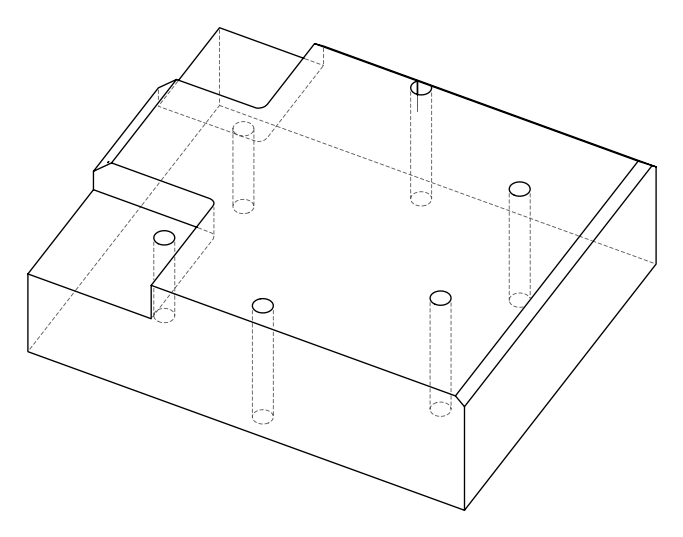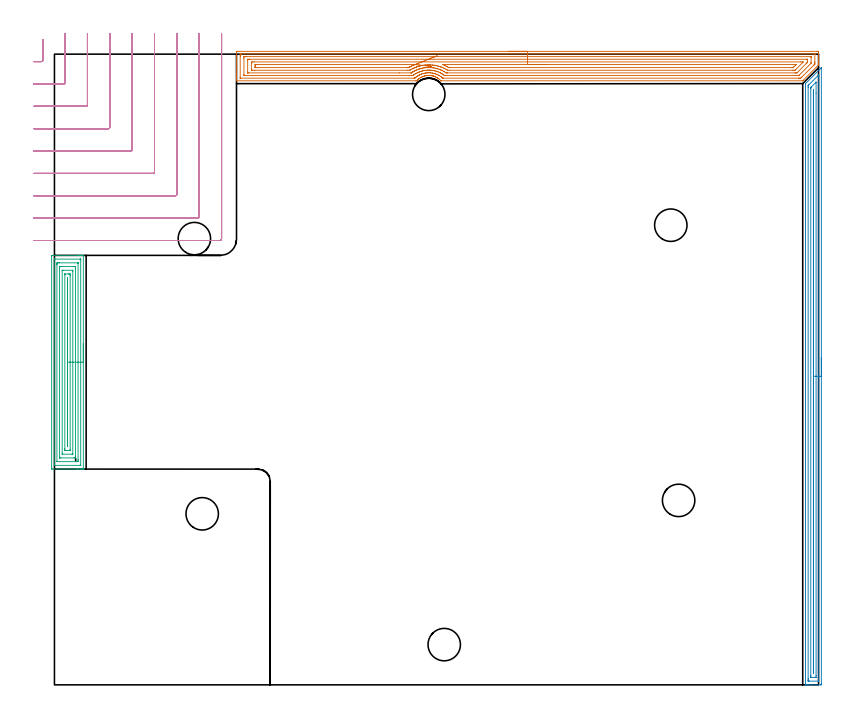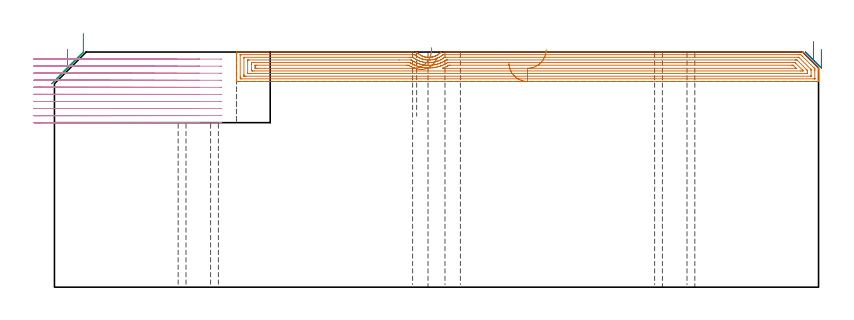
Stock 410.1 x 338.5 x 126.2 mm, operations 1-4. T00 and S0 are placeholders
(PLAN: 27 operations, 19 tool changes, 110.8 min)
(1 AREA_MILL | FG_CHAMFER_SURFACE | UGT0205_001 | 15.23 min | 39913 mm3)
(2 AREA_MILL_1 | FG_CHAMFER_SURFACE_1 | UGT0205_001 | 10.61 min | 11762 mm3)
(3 AREA_MILL_2 | FG_CHAMFER_SURFACE_2 | UGT0205_001 | 6.6 min | 18748 mm3)
(4 MILL_CORNER_NOTCH_RECTANGULAR | CORNER_NOTCH_RECTANGULAR | NXT0201_012 | Follow Part, ap 4, ae 75% | 23.1 min | 397303 mm3)
(5 MILL_CORNER_NOTCH_RECTANGULAR_1 | CORNER_NOTCH_RECTANGULAR_1 | NXT0201_011 | Follow Part, ap 3, ae 75% | 48.34 min | 506812 mm3)
(6 SPOT_DRILL | STEP1HOLE | NXT0321_9005460120000 | 0.04 min | 15 mm3)
(7 SPOT_DRILL_1 | STEP1HOLE_1 | NXT0321_9005460120000 | 0.03 min | 19 mm3)
(8 SPOT_DRILL_2 | STEP1HOLE_2 | NXT0321_9005460120000 | 0.03 min | 8 mm3)
(9 SPOT_DRILL_3 | STEP1HOLE_3 | NXT0321_9005460120000 | 0.03 min | 6 mm3)
(10 SPOT_DRILL_4 | STEP1HOLE_4 | NXT0321_9005460120000 | 0.03 min | 10 mm3)
(11 SPOT_DRILL_5 | STEP1HOLE_5 | NXT0321_9005460120000 | 0.04 min | 19 mm3)
(12 DRILL_THROUGH_HOLE_INTO_CENTER | STEP1HOLE | NXT0301_065 | 0.38 min | 6051 mm3)
(13 DRILL_TO_ENLARGE_THROUGH_HOLE | STEP1HOLE | UGT0301_245 | 0.4 min | 14882 mm3)
(14 DRILL_BLIND_HOLE_INTO_CENTER | STEP1HOLE_1 | NXT0301_065 | 0.07 min | 893 mm3)
(15 GUN_DRILL_THROUGH_HOLE | STEP1HOLE_1 | UGT0307_008 | 0.68 min | 11036 mm3)
(16 DRILL_TO_ENLARGE_THROUGH_HOLE_1 | STEP1HOLE_1 | UGT0301_245 | 0.54 min | 18035 mm3)
(17 DRILL_BLIND_HOLE_INTO_CENTER_1 | STEP1HOLE_2 | NXT0301_065 | 0.07 min | 881 mm3)
(18 GUN_DRILL_THROUGH_HOLE_1 | STEP1HOLE_2 | UGT0307_008 | 0.68 min | 11057 mm3)
(19 DRILL_TO_ENLARGE_THROUGH_HOLE_2 | STEP1HOLE_2 | UGT0301_245 | 0.54 min | 18015 mm3)
(20 DRILL_BLIND_HOLE_INTO_CENTER_2 | STEP1HOLE_3 | NXT0301_065 | 0.07 min | 876 mm3)
(21 GUN_DRILL_THROUGH_HOLE_2 | STEP1HOLE_3 | UGT0307_008 | 0.68 min | 11052 mm3)
(22 DRILL_TO_ENLARGE_THROUGH_HOLE_3 | STEP1HOLE_3 | UGT0301_245 | 0.54 min | 18030 mm3)
(23 DRILL_BLIND_HOLE_INTO_CENTER_3 | STEP1HOLE_4 | NXT0301_065 | 0.07 min | 866 mm3)
(24 GUN_DRILL_THROUGH_HOLE_3 | STEP1HOLE_4 | UGT0307_008 | 0.68 min | 11053 mm3)
(25 DRILL_TO_ENLARGE_THROUGH_HOLE_4 | STEP1HOLE_4 | UGT0301_245 | 0.54 min | 17997 mm3)
(26 DRILL_THROUGH_HOLE_INTO_CENTER_1 | STEP1HOLE_5 | NXT0301_065 | 0.38 min | 6064 mm3)
(27 DRILL_TO_ENLARGE_THROUGH_HOLE_5 | STEP1HOLE_5 | UGT0301_245 | 0.4 min | 14891 mm3)
(TOOL UGT0205_001 | Chamfer Mill 20 x 3 x 45 deg. | D20 FL50 Z2)
(TOOL NXT0201_012 | ENDMILL 16mm [2P460-1600-NA 1630] | D16 FL38 Z6)
(TOOL NXT0201_011 | ENDMILL 12mm [2P460-1200-NA 1630] | D12 FL38 Z6)
(TOOL NXT0321_9005460120000 | NC Spot Drill, 142deg, 12mm, Carbide, Uncoated | D12 PA142 FL30 Z2)
(TOOL NXT0301_065 | Carbide Drill 9.4mm [860.1-0940-075A1-MM 2214] | D9.4 PA140 FL98 Z2)
(TOOL UGT0301_245 | Twist Drill 17.4 mm | D17.4 PA118 FL130 Z2)
(TOOL UGT0307_008 | Gun Drill 11 mm | D11 PA130 FL24 Z1)
(OP 1 AREA_MILL)
G17 G21 G94 G90
T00 M6
G54
G17 G0 G90 X243.9 Y340. S1061 M3
G43 Z136.2 H0
Z120.4
G94 G1 X243.938 Z119.529 F250.
X244.052 Z118.664
X244.241 Z117.812
X244.503 Z116.98
X244.837 Z116.174
X245.24 Z115.4
X245.708 Z114.664
X246.24 Z113.972
X246.829 Z113.329
X247.472 Z112.74
X248.164 Z112.209
X248.9 Z111.74
X249.674 Z111.337
X250.48 Z111.003
X251.312 Z110.741
X252.164 Z110.552
X253.028 Z110.438
X253.9 Z110.4
X409.041
X409.472 Y339.999 Z110.401
X409.898 Y339.995 Z110.403
X410.09 Y339.992 Z110.405
X410.1 Y339.576 Z110.821
Y336.058 Z114.337
Y334.655 Z115.741
Y334.299 Z116.097
Y333.585 Z116.815
Y333.253 Z117.146
Y332.896 Z117.498
X410.098 Y332.716 Z117.676
X410.092 Y332.689 Z117.703
X409.94 Y332.54 Z117.859
X401.74 Y324.341 Z126.058
X401.594 Y324.203 Z126.189
X401.425 Y324.2 Z126.2
X207.407
X207.39 Y324.206 Z126.193
X207.373 Y324.214 Z126.184
X207.23 Y324.364 Z126.035
X207.174 Y324.421 Z125.979
X207.046 Y324.551 Z125.849
X206.664 Y324.912 Z125.488
X206.541 Y325.019 Z125.38
X206.1 Y325.362 Z125.037
X205.902 Y325.504 Z124.895
X205.648 Y325.686 Z124.713
X205.489 Y325.787 Z124.612
X204.934 Y326.09 Z124.309
X204.754 Y326.187 Z124.21
X204.31 Y326.394 Z124.005
X204.183 Y326.446 Z123.953
X203.861 Y326.576 Z123.82
X203.831 Y326.587 Z123.809
X203.74 Y326.621 Z123.777
X203.642 Y326.654 Z123.745
X203.617 Y326.662 Z123.737
X203.564 Y326.676 Z123.722
X203.384 Y326.724 Z123.67
X203.031 Y326.823 Z123.574
X202.967 Y326.84 Z123.556
X202.521 Y326.94 Z123.458
X202.339 Y326.969 Z123.428
X202.195 Y326.993 Z123.405
X202.074 Y327.011 Z123.383
X201.627 Y327.06 Z123.334
X201.496 Y327.066 Z123.324
X201.247 Y327.083 Z123.313
X201.18 Y327.086 Z123.308
X201.149 Z123.306
X201.006 Y327.087
X200.906 Y327.088 Z123.303
X200.733 Y327.089 Z123.305
X200.596 Y327.081 Z123.307
X200.435 Y327.075 Z123.319
X200.287 Y327.067 Z123.324
X200.255 Y327.063 Z123.326
X199.839 Y327.026 Z123.371
X199.544 Y326.983 Z123.416
X199.454 Y326.969 Z123.43
X199.393 Y326.96 Z123.438
X198.945 Y326.867 Z123.527
X198.499 Y326.754 Z123.64
X198.466 Y326.744 Z123.649
X198.185 Y326.661 Z123.737
X197.99 Y326.588 Z123.811
X197.606 Y326.442 Z123.955
X197.156 Y326.243 Z124.156
X196.712 Y326.017 Z124.381
X196.314 Y325.785 Z124.61
X195.819 Y325.455 Z124.943
X195.473 Y325.191 Z125.209
X195.434 Y325.159 Z125.24
X195.136 Y324.912 Z125.487
X194.925 Y324.72 Z125.679
X194.548 Y324.34 Z126.056
X194.41 Y324.201 Z126.186
X193.996 Y324.2 Z126.2
X97.881
X97.71 Y324.202 Z126.189
X97.7 Y324.544 Z125.856
Y324.79 Z125.61
Y325.504 Z124.891
Y326.74 Z123.657
Y328.142 Z122.253
Y339.314 Z111.083
X97.704 Y339.576 Z110.822
X97.71 Y339.992 Z110.406
X97.902 Y339.995 Z110.403
X98.328 Y340. Z110.4
X253.9
Y338.586 Z111.814
X407.796 Y338.585 Z111.815
X408.053 Y338.583 Z111.817
X408.083 Y338.581 Z111.819
X408.09 Y338.579 Z111.821
X408.094 Y338.57 Z111.83
X408.098 Y338.533 Z111.867
X408.099 Y338.499 Z111.901
X408.1 Y338.286 Z112.114
Y334.299 Z116.101
Y333.889 Z116.511
X408.097 Y333.419 Z116.981
X408.093 Y333.215 Z117.185
X408.09 Y333.165 Z117.235
X408.069 Y333.131 Z117.269
X408.025 Y333.083 Z117.317
X407.683 Y332.733 Z117.667
X407.586 Y332.636 Z117.764
X401.333 Y326.383 Z124.017
X400.929 Y325.991 Z124.409
X400.531 Y325.621 Z124.779
X400.413 Y325.619 Z124.781
X399.637 Y325.615 Z124.785
X399.524 Y325.614 Z124.786
X208.692 Y325.615 Z124.785
X208.497 Y325.616 Z124.784
X208.449 Y325.619 Z124.781
X208.429 Y325.621 Z124.779
X208.403 Y325.64 Z124.76
X208.301 Y325.723 Z124.677
X207.936 Y326.027 Z124.373
X207.48 Y326.383 Z124.017
X207.407 Y326.438 Z123.962
X207.2 Y326.587 Z123.813
X206.681 Y326.914 Z123.486
X206.513 Y327.009 Z123.391
X206.043 Y327.263 Z123.137
X205.619 Y327.47 Z122.93
X205.228 Y327.647 Z122.753
X204.725 Y327.846 Z122.554
X204.359 Y327.968 Z122.432
X203.86 Y328.114 Z122.286
X203.831 Y328.122 Z122.278
X203.754 Y328.142 Z122.258
X202.937 Y328.317 Z122.083
X202.723 Y328.352 Z122.048
X202.043 Y328.441 Z121.959
X201.709 Y328.47 Z121.93
X201.149 Y328.497 Z121.903
X200.786 Y328.499 Z121.901
X200.255 Y328.48 Z121.92
X199.934 Y328.458 Z121.942
X199.361 Y328.394 Z122.006
X199.138 Y328.361 Z122.039
X198.466 Y328.24 Z122.16
X198.385 Y328.223 Z122.177
X198.042 Y328.142 Z122.258
X197.673 Y328.043 Z122.357
X197.629 Y328.031 Z122.369
X197.572 Y328.013 Z122.387
X197.248 Y327.904 Z122.496
X197.01 Y327.815 Z122.585
X196.678 Y327.688 Z122.712
X196.377 Y327.559 Z122.841
X195.784 Y327.287 Z123.113
X195.767 Y327.279 Z123.121
X195.736 Y327.263 Z123.137
X195.198 Y326.96 Z123.44
X194.89 Y326.772 Z123.628
X194.655 Y326.615 Z123.785
X194.319 Y326.383 Z124.017
X194.135 Y326.247 Z124.153
X193.996 Y326.139 Z124.261
X193.646 Y325.848 Z124.552
X193.454 Y325.688 Z124.712
X193.384 Y325.632 Z124.768
X193.366 Y325.621 Z124.779
X193.345 Y325.618 Z124.782
X193.297 Y325.616 Z124.784
X193.102 Y325.614 Z124.786
X192.99
X100.004
X99.747 Y325.617 Z124.783
X99.717 Y325.619 Z124.781
X99.71 Y325.621 Z124.779
X99.706 Y325.63 Z124.77
X99.702 Y325.666 Z124.734
X99.701 Y325.701 Z124.699
X99.7 Y325.913 Z124.487
Y337.347 Z113.053
X99.704 Y337.817 Z112.583
X99.709 Y338.217 Z112.183
X99.735 Y338.579 Z111.821
X100.117 Y338.584 Z111.816
X100.23 Y338.585 Z111.815
X253.9 Y338.586 Z111.814
Y337.171 Z113.229
X405.895
X405.975
X406.038 Y337.168 Z113.232
X406.077 Y337.165 Z113.235
X406.09 Y337.161 Z113.239
X406.092 Y337.138 Z113.262
X406.097 Y336.937 Z113.463
X406.1 Y336.736 Z113.664
X406.098 Y334.099 Z116.301
X406.09 Y333.758 Z116.642
X406.082 Y333.593 Z116.807
X405.895 Y333.394 Z117.006
X399.7 Y327.2 Z123.2
X399.637 Y327.138 Z123.262
X399.545 Y327.056 Z123.344
X399.51 Y327.035 Z123.365
X399.472 Y327.034 Z123.366
X399.309 Y327.031 Z123.369
X398.98 Y327.029 Z123.371
X398.743 Y327.028 Z123.372
X210.09 Y327.029 Z123.371
X209.429 Y327.033 Z123.367
X209.378 Y327.035 Z123.365
X209.289 Y327.095 Z123.305
X209.196 Y327.16 Z123.24
X209.053 Y327.263 Z123.137
X208.618 Y327.575 Z122.825
X208.301 Y327.785 Z122.615
X208.08 Y327.926 Z122.474
X207.709 Y328.142 Z122.258
X207.407 Y328.307 Z122.093
X207.048 Y328.496 Z121.904
X206.513 Y328.743 Z121.657
X205.857 Y329.022 Z121.378
X205.619 Y329.112 Z121.288
X205.475 Y329.163 Z121.237
X204.725 Y329.386 Z121.014
X204.224 Y329.514 Z120.886
X203.831 Y329.603 Z120.797
X203.492 Y329.676 Z120.724
X203.097 Y329.744 Z120.656
X202.937 Y329.765 Z120.635
X202.076 Y329.869 Z120.531
X202.043 Y329.872 Z120.528
X201.577 Y329.901 Z120.499
X201.149 Y329.918 Z120.482
X201.132
X200.693 Y329.912 Z120.488
X200.255 Y329.903 Z120.497
X200.201 Y329.901 Z120.499
X199.426 Y329.837 Z120.563
X199.361 Y329.829 Z120.571
X198.64 Y329.731 Z120.669
X198.466 Y329.7 Z120.7
X197.888 Y329.591 Z120.809
X197.572 Y329.518 Z120.882
X197.172 Y329.415 Z120.985
X196.678 Y329.274 Z121.126
X196.485 Y329.212 Z121.188
X195.945 Y329.022 Z121.378
X195.829 Y328.978 Z121.422
X195.784 Y328.959 Z121.441
X195.209 Y328.708 Z121.692
X194.89 Y328.559 Z121.841
X194.606 Y328.422 Z121.978
X194.075 Y328.142 Z122.258
X194.025 Y328.114 Z122.286
X193.996 Y328.097 Z122.303
X193.477 Y327.773 Z122.627
X193.102 Y327.523 Z122.877
X192.947 Y327.415 Z122.985
X192.736 Y327.263 Z123.137
X192.434 Y327.04 Z123.36
X192.208 Y327.035 Z123.365
X191.551 Y327.03 Z123.37
X191.314 Y327.029 Z123.371
X190.658 Y327.028 Z123.372
X101.905 Y327.029 Z123.371
X101.825
X101.762 Y327.032 Z123.368
X101.723 Y327.035 Z123.365
X101.71 Y327.039 Z123.361
X101.708 Y327.062 Z123.338
X101.703 Y327.263 Z123.137
X101.7 Y327.464 Z122.936
Y336.259 Z114.141
X101.702 Y336.937 Z113.463
X101.705 Y337.134 Z113.266
X101.71 Y337.162 Z113.238
X101.728 Y337.165 Z113.235
X101.786 Y337.168 Z113.232
X101.905 Y337.17 Z113.23
X102.561 Y337.171 Z113.229
X102.799
X253.9
Y335.757 Z114.643
X403.519
X403.954 Y335.755 Z114.645
X404.041 Y335.753 Z114.647
X404.079 Y335.751 Z114.649
X404.09 Y335.745 Z114.655
X404.093 Y335.721 Z114.679
X404.096 Y335.614 Z114.786
X404.1 Y335.185 Z115.215
Y334.306 Z116.094
X404.09 Y334.082 Z116.318
X404.073 Y334.034 Z116.366
X404.039 Y333.995 Z116.405
X403.973 Y333.925 Z116.475
X403.786 Y333.735 Z116.665
X403.471 Y333.419 Z116.981
X398.743 Y328.692 Z121.708
X398.552 Y328.509 Z121.891
X398.499 Y328.46 Z121.94
X398.431 Y328.449 Z121.951
X397.848 Y328.445 Z121.955
X397.542 Y328.443 Z121.957
X210.984
X210.677 Y328.444 Z121.956
X210.384 Y328.447 Z121.953
X210.241 Y328.45 Z121.95
X210.09 Y328.546 Z121.854
X209.348 Y329.022 Z121.378
X209.196 Y329.114 Z121.286
X208.967 Y329.247 Z121.153
X208.301 Y329.594 Z120.806
X207.667 Y329.901 Z120.499
X207.407 Y330.017 Z120.383
X207.199 Y330.106 Z120.294
X206.513 Y330.376 Z120.024
X205.798 Y330.605 Z119.795
X205.619 Y330.656 Z119.744
X205.171 Y330.781 Z119.619
X204.725 Y330.888 Z119.512
X204.583 Y330.921 Z119.479
X203.831 Y331.072 Z119.328
X203.475 Y331.13 Z119.27
X202.937 Y331.196 Z119.204
X202.458 Y331.252 Z119.148
X202.043 Y331.285 Z119.115
X201.501 Y331.314 Z119.086
X201.149 Y331.326 Z119.074
X200.596 Y331.325 Z119.075
X200.255 Y331.312 Z119.088
X199.746 Y331.281 Z119.119
X199.361 Y331.251 Z119.149
X198.927 Y331.207 Z119.193
X198.466 Y331.146 Z119.254
X198.142 Y331.1 Z119.3
X197.572 Y330.996 Z119.404
X197.39 Y330.96 Z119.44
X196.678 Y330.8 Z119.6
X196.663 Y330.796 Z119.604
X196.603 Y330.781 Z119.619
X195.971 Y330.597 Z119.803
X195.784 Y330.54 Z119.86
X195.305 Y330.373 Z120.027
X194.89 Y330.22 Z120.18
X194.661 Y330.127 Z120.273
X194.12 Y329.901 Z120.499
X194.035 Y329.863 Z120.537
X193.996 Y329.844 Z120.556
X193.438 Y329.57 Z120.83
X193.102 Y329.391 Z121.009
X192.862 Y329.258 Z121.142
X192.451 Y329.022 Z121.378
X192.301 Y328.93 Z121.47
X192.208 Y328.872 Z121.528
X191.763 Y328.58 Z121.82
X191.592 Y328.469 Z121.931
X191.565 Y328.453 Z121.947
X191.533 Y328.45 Z121.95
X191.461 Y328.446 Z121.954
X191.314 Y328.444 Z121.956
X185.055 Y328.443 Z121.957
X104.281
X103.846 Y328.445 Z121.955
X103.759 Y328.447 Z121.953
X103.721 Y328.449 Z121.951
X103.71 Y328.455 Z121.945
X103.707 Y328.479 Z121.921
X103.704 Y328.585 Z121.815
X103.7 Y329.015 Z121.385
Y335.171 Z115.229
X103.704 Y335.614 Z114.786
X103.708 Y335.723 Z114.677
X103.71 Y335.745 Z114.655
X103.733 Y335.75 Z114.65
X103.802 Y335.753 Z114.647
X104. Y335.756 Z114.644
X104.587 Y335.757 Z114.643
X104.892
X253.9
Y334.343 Z116.057
X400.531
X401.382 Y334.341 Z116.059
X401.425 Y334.338 Z116.062
X401.888 Y334.299 Z116.101
X401.662 Y334.066 Z116.334
X401.425 Y333.824 Z116.576
X397.848 Y330.248 Z120.152
X397.672 Y330.075 Z120.325
X397.491 Y329.901 Z120.499
X396.995 Y329.861 Z120.539
X396.954 Y329.859 Z120.541
X396.105 Y329.857 Z120.543
X211.878
X211.022 Y329.864 Z120.536
X210.662 Y330.086 Z120.314
X210.42 Y330.226 Z120.174
X210.09 Y330.412 Z119.988
X209.398 Y330.781 Z119.619
X209.196 Y330.881 Z119.519
X208.996 Y330.977 Z119.423
X208.301 Y331.282 Z119.118
X207.426 Y331.642 Z118.758
X207.407 Y331.649 Z118.751
X207.373 Y331.66 Z118.74
X206.513 Y331.921 Z118.479
X206.138 Y332.029 Z118.371
X205.619 Y332.162 Z118.238
X204.951 Y332.317 Z118.083
X204.725 Y332.364 Z118.036
X204.321 Y332.443 Z117.957
X203.844 Y332.527 Z117.873
X203.831 Y332.529 Z117.871
X203.746 Y332.54 Z117.86
X202.937 Y332.634 Z117.766
X202.83 Y332.645 Z117.755
X202.043 Y332.704 Z117.696
X201.865 Y332.715 Z117.685
X201.149 Y332.74 Z117.66
X200.945
X200.255 Y332.728 Z117.672
X200.07 Y332.721 Z117.679
X199.361 Y332.676 Z117.724
X199.232 Y332.666 Z117.734
X198.466 Y332.59 Z117.81
X198.42 Y332.585 Z117.815
X198.073 Y332.54 Z117.86
X197.64 Y332.474 Z117.926
X197.572 Y332.462 Z117.938
X196.891 Y332.33 Z118.07
X196.678 Y332.283 Z118.117
X196.167 Y332.163 Z118.237
X195.784 Y332.066 Z118.334
X195.463 Y331.976 Z118.424
X194.89 Y331.806 Z118.594
X194.778 Y331.77 Z118.63
X194.457 Y331.66 Z118.74
X194.122 Y331.536 Z118.864
X193.996 Y331.488 Z118.912
X193.49 Y331.278 Z119.122
X193.102 Y331.113 Z119.287
X192.871 Y331.008 Z119.392
X192.384 Y330.781 Z119.619
X192.267 Y330.723 Z119.677
X192.208 Y330.692 Z119.708
X191.694 Y330.407 Z119.993
X191.314 Y330.192 Z120.208
X191.128 Y330.084 Z120.316
X190.815 Y329.901 Z120.499
X190.459 Y329.862 Z120.538
X190.42 Y329.86 Z120.54
X189.571 Y329.857 Z120.543
X107.314
X106.418 Y329.859 Z120.541
X106.375 Y329.86 Z120.54
X105.71 Y329.901 Z120.499
X105.701 Y330.564 Z119.836
Y333.419 Z116.981
X105.704 Y334.079 Z116.321
X105.71 Y334.299 Z116.101
X106.333 Y334.34 Z116.06
X106.375 Y334.341 Z116.059
X107.224 Y334.343 Z116.057
X253.9
Y332.929 Z117.471
X397.916
X397.989 Y332.927 Z117.473
X398.052 Y332.924 Z117.476
X398.061 Y332.923 Z117.477
X398.057 Y332.916 Z117.484
X398.03 Y332.884 Z117.516
X397.937 Y332.786 Z117.614
X397.848 Y332.696 Z117.704
X396.811 Y331.66 Z118.74
X396.434 Y331.293 Z119.107
X396.403 Y331.278 Z119.122
X396.357 Y331.275 Z119.125
X396.258 Y331.273 Z119.127
X396.06 Y331.272 Z119.128
X395.562 Y331.271 Z119.129
X212.273
X211.878 Y331.274 Z119.126
X211.822 Y331.276 Z119.124
X211.79 Y331.279 Z119.121
X211.757 Y331.295 Z119.105
X211.595 Y331.382 Z119.018
X211.083 Y331.66 Z118.74
X210.984 Y331.713 Z118.687
X210.868 Y331.774 Z118.626
X210.09 Y332.154 Z118.246
X209.237 Y332.54 Z117.86
X208.477 Y332.846 Z117.554
X208.301 Y332.918 Z117.482
X208.29 Y332.925 Z117.475
X208.301 Y332.927 Z117.473
X208.8 Y332.929 Z117.471
X209.04
X253.9
X254.772 Z117.509
X255.637 Z117.623
X256.488 Z117.812
X257.32 Z118.074
X258.126 Z118.408
X258.9 Z118.811
X259.636 Z119.28
X260.328 Z119.811
X260.971 Z120.4
X261.56 Z121.043
X262.092 Z121.735
X262.56 Z122.471
X262.963 Z123.245
X263.297 Z124.051
X263.559 Z124.883
X263.748 Z125.735
X263.862 Z126.6
X263.9 Z127.471
G0 Z136.2
X205.488 Y337.648
Z123.407
G1 X205.175 Y337.524 Z122.602
X204.798 Y337.375 Z121.83
X204.36 Y337.202 Z121.096
X203.864 Y337.006 Z120.405
X203.314 Y336.788 Z119.764
X202.714 Y336.551 Z119.177
X202.069 Y336.295 Z118.648
X201.383 Y336.024 Z118.182
X200.662 Y335.739 Z117.782
X199.912 Y335.442 Z117.451
X199.137 Y335.135 Z117.192
X198.345 Y334.822 Z117.006
X197.54 Y334.503 Z116.895
X196.729 Y334.183 Z116.86
X195.919 Y333.862 Z116.901
X195.115 Y333.544 Z117.018
X194.324 Y333.231 Z117.21
X193.551 Y332.925 Z117.475
X193.102 Y332.756 Z117.644
X192.945 Y332.694 Z117.706
X192.564 Y332.54 Z117.86
X192.315 Y332.434 Z117.966
X192.208 Y332.387 Z118.013
X191.704 Y332.155 Z118.245
X191.314 Y331.971 Z118.429
X191.103 Y331.867 Z118.533
X190.705 Y331.66 Z118.74
X190.521 Y331.56 Z118.84
X190.42 Y331.505 Z118.895
X190.131 Y331.345 Z119.055
X190.032 Y331.29 Z119.11
X189.915 Y331.277 Z119.123
X189.526 Y331.274 Z119.126
X189.026 Y331.272 Z119.128
X108.559 Y331.271 Z119.129
X108.163 Y331.273 Z119.127
X107.768 Y331.277 Z119.123
X107.723 Y331.278 Z119.122
X107.71 Y331.307 Z119.093
X107.706 Y331.387 Z119.013
X107.702 Y331.508 Z118.892
X107.701 Y331.66 Z118.74
X107.7 Y332.116 Z118.284
X107.702 Y332.54 Z117.86
X107.706 Y332.767 Z117.633
X107.71 Y332.881 Z117.519
X107.72 Y332.922 Z117.478
X107.773 Y332.924 Z117.476
X108.163 Y332.927 Z117.473
X108.662 Y332.929 Z117.471
X109.057
X193.476 Y332.928 Z117.472
X193.542 Y332.926 Z117.474
X193.551 Y332.925 Z117.475
X194.407 Y332.827 Z117.611
X195.248 Y332.731 Z117.822
X196.068 Y332.637 Z118.106
X196.859 Y332.546 Z118.461
X197.617 Y332.459 Z118.884
X198.336 Y332.377 Z119.372
X199.009 Y332.299 Z119.921
X199.633 Y332.228 Z120.527
X200.201 Y332.163 Z121.185
X200.711 Y332.104 Z121.891
X201.157 Y332.053 Z122.639
X201.537 Y332.009 Z123.423
X201.848 Y331.974 Z124.237
X202.087 Y331.946 Z125.076
X202.252 Y331.927 Z125.932
X202.343 Y331.917 Z126.8
X202.358 Y331.915 Z127.672
X202.297 Y331.922 Z128.542
G0 Z136.2
M5
M2
(OP 2 AREA_MILL_1)
G17 G21 G94 G90
T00 M6
G54
G17 G0 G90 X411.6 Y175.6 S1061 M3
G43 Z136.2 H0
Z127.7
G94 G1 Y175.562 Z126.828 F250.
Y175.448 Z125.963
Y175.259 Z125.112
Y174.997 Z124.28
Y174.663 Z123.474
Y174.26 Z122.7
Y173.792 Z121.964
Y173.26 Z121.272
Y172.671 Z120.629
Y172.028 Z120.04
Y171.336 Z119.508
Y170.6 Z119.04
Y169.826 Z118.637
Y169.02 Z118.303
Y168.188 Z118.041
Y167.336 Z117.852
Y166.472 Z117.738
Y165.6 Z117.7
Y0.629
X411.598 Y0.299 Z117.701
X411.594 Y0.01 Z117.704
X411.276 Y0. Z118.022
X406.041 Z123.253
X404.652 Z124.644
X404.297 Z124.998
X403.586 Z125.714
X403.364 Z125.935
X403.232 Z126.06
X403.172 Y0.002 Z126.12
X403.103 Y0.01 Z126.188
X403.1 Y0.182 Z126.2
Y322.524
X403.103 Y322.695 Z126.189
X403.19 Y322.791 Z126.108
X407.394 Y326.994 Z121.906
X411.141 Y330.743 Z118.156
X411.276 Y330.878 Z118.02
X411.417 Y331.018 Z117.881
X411.559 Y331.163 Z117.732
X411.59 Y331.183 Z117.699
X411.595 Y331.181 Z117.695
X411.6 Y331.054 Z117.7
Y165.6
X410.186 Z119.114
X410.185 Y2.641 Z119.115
X410.183 Y2.418 Z119.117
X410.179 Y2.083 Z119.121
X410.176 Y2.01 Z119.124
X410.074 Y2.005 Z119.226
X409.937 Y2.001 Z119.363
X405.169 Y2. Z124.131
X404.702 Y2.002 Z124.598
X404.557 Y2.007 Z124.743
X404.528 Y2.009 Z124.772
X404.521 Y2.06 Z124.779
X404.517 Y2.191 Z124.783
X404.515 Y2.418 Z124.785
X404.514 Y3.089 Z124.786
Y3.312
X404.515 Y320.735 Z124.785
X404.518 Y321.402 Z124.782
X404.521 Y321.629 Z124.779
X404.527 Y321.665 Z124.773
X404.56 Y321.703 Z124.74
X404.621 Y321.768 Z124.679
X404.713 Y321.863 Z124.587
X404.828 Y321.979 Z124.472
X409.844 Y326.994 Z119.456
X409.956 Y327.102 Z119.344
X410.133 Y327.271 Z119.167
X410.179 Y327.307 Z119.121
X410.182 Y327.221 Z119.118
X410.185 Y326.994 Z119.115
Y326.801
X410.186 Y165.6 Z119.114
X408.772 Z120.528
X408.771 Y4.984 Z120.529
X408.767 Y4.206 Z120.533
X408.765 Y4.096 Z120.535
X408.753 Y4.01 Z120.547
X408.659 Y4.008 Z120.641
X407.987 Y4. Z121.313
X406.241 Y4.001 Z123.059
X406.041 Y4.006 Z123.259
X405.975 Y4.01 Z123.325
X405.935 Y4.021 Z123.365
X405.932 Y4.09 Z123.368
X405.93 Y4.206 Z123.37
X405.929 Y4.321 Z123.371
X405.928 Y5.1 Z123.372
X405.929 Y319.956 Z123.371
X405.932 Y320.346 Z123.368
X405.935 Y320.54 Z123.365
X405.942 Y320.632 Z123.358
X406.034 Y320.735 Z123.266
X406.038 Y320.739 Z123.262
X408.659 Y323.36 Z120.641
X408.687 Y323.388 Z120.613
X408.718 Y323.418 Z120.582
X408.744 Y323.433 Z120.556
X408.766 Y323.44 Z120.534
X408.768 Y323.418 Z120.532
X408.771 Y323.349 Z120.529
X408.772 Y317.62 Z120.528
Y165.6
X407.357 Z121.943
Y6.873
X407.352 Y6.439 Z121.948
X407.349 Y6.34 Z121.951
X407.344 Y6.434 Z121.956
X407.343 Y6.448 Z121.957
Y318.947
X407.344 Y319.386 Z121.956
X407.345 Y319.399 Z121.955
X407.35 Y319.41 Z121.95
X407.355 Y319.401 Z121.945
X407.356 Y319.387 Z121.944
X407.357 Y165.6 Z121.943
Y164.728 Z121.981
Y163.864 Z122.095
Y163.012 Z122.283
Y162.18 Z122.546
Y161.374 Z122.88
Y160.6 Z123.282
Y159.864 Z123.751
Y159.172 Z124.282
Y158.529 Z124.872
Y157.94 Z125.515
Y157.408 Z126.207
Y156.94 Z126.943
Y156.537 Z127.716
Y156.203 Z128.522
Y155.941 Z129.354
Y155.752 Z130.206
Y155.638 Z131.071
Y155.6 Z131.943
G0 Z136.2
M5
M2
(OP 3 AREA_MILL_2)
G17 G21 G94 G90
T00 M6
G54
G17 G0 G90 X15.5 Y183.15 S1061 M3
G43 Z136.2 H0
G94 G1 Y183.112 Z135.328 F250.
Y182.998 Z134.463
Y182.809 Z133.612
Y182.547 Z132.78
Y182.213 Z131.974
Y181.81 Z131.2
Y181.342 Z130.464
Y180.81 Z129.772
Y180.221 Z129.129
Y179.578 Z128.539
Y178.886 Z128.008
Y178.15 Z127.54
Y177.376 Z127.137
Y176.57 Z126.803
Y175.738 Z126.541
Y174.886 Z126.352
Y174.022 Z126.238
Y173.15 Z126.2
Y115.972
X15.497 Y115.81 Z126.188
X15.471 Y115.807 Z126.162
X15.098 Y115.8 Z125.797
X14.775 Z125.474
X14.092 Z124.787
X12.864 Z123.561
X12.319 Z123.013
X11.705 Z122.4
X-1.251 Y115.801 Z109.446
X-1.492 Y115.81 Z109.206
X-1.499 Y116.05 Z109.199
Y116.078
X-1.5 Y229.881 Z109.2
X-1.497 Y230.252 Z109.202
X-1.492 Y230.49 Z109.206
X-1.251 Y230.5 Z109.447
X12.319 Z123.013
X12.864 Z123.561
X13.205 Z123.901
X13.75 Z124.447
X14.092 Z124.787
X14.775 Z125.474
X15.098 Z125.798
X15.471 Y230.493 Z126.162
X15.497 Y230.49 Z126.188
X15.5 Y230.328 Z126.2
Y173.15
X14.086 Z124.786
X14.085 Y117.984 Z124.785
X14.084 Y117.873 Z124.784
X14.081 Y117.819 Z124.781
X14.08 Y117.813 Z124.78
X14.063 Y117.809 Z124.763
X14.01 Y117.805 Z124.71
X13.607 Y117.8 Z124.307
X0.31 Z111.01
X0.053 Y117.803 Z110.753
X-0.056 Y117.807 Z110.644
X-0.074 Y117.81 Z110.626
X-0.079 Y117.823 Z110.621
X-0.082 Y117.875 Z110.618
X-0.084 Y117.983 Z110.616
X-0.086 Y118.2 Z110.614
X-0.085 Y228.316 Z110.615
X-0.084 Y228.427 Z110.616
X-0.081 Y228.481 Z110.619
X-0.08 Y228.487 Z110.62
X-0.063 Y228.491 Z110.637
X-0.01 Y228.495 Z110.69
X0.393 Y228.5 Z111.093
X13.69 Z124.39
X13.947 Y228.497 Z124.647
X14.056 Y228.492 Z124.756
X14.074 Y228.49 Z124.774
X14.079 Y228.477 Z124.779
X14.082 Y228.425 Z124.782
X14.084 Y228.317 Z124.784
X14.086 Y228.1 Z124.786
Y173.15
X12.671 Z123.371
Y120.886
X12.67 Y120.532 Z123.37
X12.666 Y119.992 Z123.366
X12.664 Y119.824 Z123.364
X12.502 Y119.808 Z123.202
X12.319 Y119.804 Z123.019
X11.623 Y119.8 Z122.323
X11.432 Z122.132
X1.681 Y119.801 Z112.381
X1.49 Y119.805 Z112.19
X1.364 Y119.81 Z112.064
X1.334 Y119.815 Z112.034
X1.333 Y119.832 Z112.033
X1.331 Y119.874 Z112.031
X1.329 Y119.992 Z112.029
Y225.414
X1.33 Y225.768 Z112.03
X1.333 Y226.308 Z112.033
X1.335 Y226.476 Z112.035
X1.498 Y226.492 Z112.198
X1.681 Y226.496 Z112.381
X2.377 Y226.5 Z113.077
X2.568 Z113.268
X12.319 Y226.499 Z123.019
X12.51 Y226.495 Z123.21
X12.636 Y226.49 Z123.336
X12.666 Y226.485 Z123.366
X12.667 Y226.468 Z123.367
X12.669 Y226.426 Z123.369
X12.671 Y226.308 Z123.371
Y173.15
X11.257 Z121.957
Y122.673
X11.253 Y121.96 Z121.953
X11.25 Y121.855 Z121.95
X11.244 Y121.81 Z121.944
X11.195 Y121.808 Z121.895
X10.979 Y121.804 Z121.679
X10.546 Y121.8 Z121.246
X3.433 Z114.133
X3.015 Y121.804 Z113.715
X2.806 Y121.808 Z113.506
X2.759 Y121.81 Z113.459
X2.75 Y121.839 Z113.45
X2.748 Y121.904 Z113.448
X2.743 Y122.496 Z113.443
Y223.627
X2.747 Y224.34 Z113.447
X2.75 Y224.445 Z113.45
X2.756 Y224.49 Z113.456
X2.805 Y224.492 Z113.505
X3.021 Y224.496 Z113.721
X3.454 Y224.5 Z114.154
X10.567 Z121.267
X10.985 Y224.496 Z121.685
X11.194 Y224.492 Z121.894
X11.241 Y224.49 Z121.941
X11.25 Y224.46 Z121.95
X11.252 Y224.396 Z121.952
X11.257 Y223.804 Z121.957
Y173.15
X9.843 Z120.543
X9.842 Y123.966 Z120.542
X9.84 Y123.867 Z120.54
X9.836 Y123.81 Z120.536
X9.822 Y123.807 Z120.522
X9.659 Y123.802 Z120.359
X9.427 Y123.8 Z120.127
X4.247 Y123.801 Z114.947
X4.19 Y123.805 Z114.89
X4.164 Y123.809 Z114.864
X4.162 Y123.904 Z114.862
X4.158 Y124.274 Z114.858
Y222.334
X4.16 Y222.433 Z114.86
X4.164 Y222.49 Z114.864
X4.178 Y222.493 Z114.878
X4.341 Y222.498 Z115.041
X4.573 Y222.5 Z115.273
X9.753 Y222.498 Z120.453
X9.81 Y222.495 Z120.51
X9.836 Y222.491 Z120.536
X9.838 Y222.396 Z120.538
X9.842 Y222.026 Z120.542
X9.843 Y173.15 Z120.543
X8.429 Z119.129
X8.428 Y126.246 Z119.128
X8.426 Y125.973 Z119.126
X8.424 Y125.837 Z119.124
X8.422 Y125.812 Z119.122
X8.392 Y125.808 Z119.092
X8.327 Y125.802 Z119.027
X6.556 Y125.8 Z117.256
X6.114 Y125.801 Z116.814
X5.666 Y125.804 Z116.366
X5.587 Y125.81 Z116.287
X5.578 Y125.892 Z116.278
X5.575 Y126.246 Z116.275
X5.572 Y126.792 Z116.272
Y220.054
X5.574 Y220.327 Z116.274
X5.576 Y220.463 Z116.276
X5.578 Y220.488 Z116.278
X5.608 Y220.492 Z116.308
X5.673 Y220.498 Z116.373
X7.444 Y220.5 Z118.144
X7.886 Y220.499 Z118.586
X8.334 Y220.496 Z119.034
X8.413 Y220.49 Z119.113
X8.422 Y220.408 Z119.122
X8.425 Y220.054 Z119.125
X8.428 Y219.508 Z119.128
X8.429 Y173.15 Z119.129
X7.015 Z117.715
X7.014 Y128.019 Z117.714
X7. Y127.906 Z117.7
X6.986 Y128.033 Z117.686
X6.985 Y128.048 Z117.685
X6.986 Y218.281 Z117.686
X7. Y218.395 Z117.7
X7.014 Y218.267 Z117.714
X7.015 Y218.252 Z117.715
Y173.15
Y172.278 Z117.753
Y171.414 Z117.867
Y170.562 Z118.055
Y169.73 Z118.318
Y168.924 Z118.652
Y168.15 Z119.054
Y167.414 Z119.523
Y166.722 Z120.054
Y166.079 Z120.644
Y165.49 Z121.287
Y164.958 Z121.979
Y164.49 Z122.715
Y164.087 Z123.488
Y163.753 Z124.294
Y163.491 Z125.126
Y163.302 Z125.978
Y163.188 Z126.843
Y163.15 Z127.715
G0 Z136.2
M5
M2
(OP 4 MILL_CORNER_NOTCH_RECTANGULAR)
G17 G21 G94 G90
T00 M6
G54
G17 G0 G90 X-11. Y334.492 S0 M3
G43 Z136.2 H1
Z122.41
G94 G1 X-8. Y334.5 F250.
X-7.746 F500.
X-7.093
G3 X-6.3 Y335.293 R0.8
G1 Y343.431
Y346.431 F250.
G0 Z136.2
X-11. Y322.491
Z122.41
G1 X-8. Y322.5
X-7.746 F500.
X4.906
G3 X5.7 Y323.294 R0.8
G1 Y346.246
Y346.5
X5.709 Y349.5 F250.
G0 Z136.2
X-11. Y310.489
Z122.41
G1 X-8. Y310.5
X-7.746 F500.
X16.906
G3 X17.7 Y311.294 R0.8
G1 Y346.246
Y346.5
X17.711 Y349.5 F250.
G0 Z136.2
X-11. Y298.487
Z122.41
G1 X-8. Y298.499
X-7.746 Y298.5 F500.
X28.906
G3 X29.7 Y299.294 R0.8
G1 Y346.246
X29.701 Y346.5
X29.713 Y349.5 F250.
G0 Z136.2
X-11. Y286.483
Z122.41
G1 X-8. Y286.499
X-7.746 Y286.5 F500.
X40.905
G3 X41.7 Y287.295 R0.8
G1 Y346.246
X41.701 Y346.5
X41.717 Y349.5 F250.
G0 Z136.2
X-11. Y274.478
Z122.41
G1 X-8. Y274.499
X-7.746 Y274.5 F500.
X52.905
G3 X53.7 Y275.295 R0.8
G1 Y346.246
X53.701 Y346.5
X53.722 Y349.5 F250.
G0 Z136.2
X-11. Y262.467
Z122.41
G1 X-8. Y262.499
G2 X-7.746 Y262.5 R24. F500.
G1 X64.905
G3 X65.7 Y263.295 R0.8
G1 Y346.246
G2 X65.701 Y346.5 R24.
G1 X65.733 Y349.5 F250.
G0 Z136.2
X-10.999 Y250.434
Z122.41
G1 X-8. Y250.497
G2 X-7.746 Y250.5 R12. F500.
G1 X76.904
G3 X77.7 Y251.296 R0.8
G1 Y346.246
G2 X77.703 Y346.5 R12.
G1 X77.766 Y349.499 F250.
G0 Z136.2
X-10.746 Y238.5
Z122.41
G1 X-7.746
X88.904 F500.
G3 X89.7 Y239.296 R0.8
G1 Y346.246
Y349.246 F250.
G0 Z136.2
X-11. Y334.492
Z118.62
G1 X-8. Y334.5
X-7.746 F500.
X-7.093
G3 X-6.3 Y335.293 R0.8
G1 Y343.431
Y346.431 F250.
G0 Z136.2
X-11. Y322.491
Z118.62
G1 X-8. Y322.5
X-7.746 F500.
X4.906
G3 X5.7 Y323.294 R0.8
G1 Y346.334
Y346.5
X5.706 Y349.5 F250.
G0 Z136.2
X-11. Y310.489
Z118.62
G1 X-8. Y310.5
X-7.746 F500.
X16.906
G3 X17.7 Y311.294 R0.8
G1 Y346.334
Y346.5
X17.707 Y349.5 F250.
G0 Z136.2
X-11. Y298.487
Z118.62
G1 X-8. Y298.499
X-7.746 Y298.5 F500.
X28.906
G3 X29.7 Y299.294 R0.8
G1 Y346.334
Y346.5
X29.709 Y349.5 F250.
G0 Z136.2
X-11. Y286.483
Z118.62
G1 X-8. Y286.499
G2 X-7.746 Y286.5 R48. F500.
G1 X40.905
G3 X41.7 Y287.295 R0.8
G1 Y346.334
Y346.5
X41.711 Y349.5 F250.
G0 Z136.2
X-11. Y274.478
Z118.62
G1 X-8. Y274.499
X-7.746 Y274.5 F500.
X52.905
G3 X53.7 Y275.295 R0.8
G1 Y346.334
Y346.5
X53.714 Y349.5 F250.
G0 Z136.2
X-11. Y262.467
Z118.62
G1 X-8. Y262.499
G2 X-7.746 Y262.5 R24. F500.
G1 X64.905
G3 X65.7 Y263.295 R0.8
G1 Y346.334
X65.701 Y346.5
X65.721 Y349.5 F250.
G0 Z136.2
X-10.999 Y250.434
Z118.62
G1 X-8. Y250.497
G2 X-7.746 Y250.5 R12. F500.
G1 X76.904
G3 X77.7 Y251.296 R0.8
G1 Y346.334
X77.701 Y346.5
X77.743 Y349.5 F250.
G0 Z136.2
X-10.746 Y238.5
Z118.62
G1 X-7.746
X88.904 F500.
G3 X89.7 Y239.296 R0.8
G1 Y346.334
Y349.334 F250.
G0 Z136.2
X-11. Y334.5
Z114.83
G1 X-8.
X-7.093 F500.
G3 X-6.3 Y335.293 R0.8
G1 Y343.431
Y346.431 F250.
G0 Z136.2
X-11. Y322.5
Z114.83
G1 X-8.
X4.906 F500.
G3 X5.7 Y323.294 R0.8
G1 Y346.5
Y349.5 F250.
G0 Z136.2
X-11. Y310.5
Z114.83
G1 X-8.
X16.906 F500.
G3 X17.7 Y311.294 R0.8
G1 Y346.5
Y349.5 F250.
G0 Z136.2
X-11. Y298.5
Z114.83
G1 X-8.
X28.906 F500.
G3 X29.7 Y299.294 R0.8
G1 Y346.5
Y349.5 F250.
G0 Z136.2
X-11. Y286.5
Z114.83
G1 X-8.
X40.905 F500.
G3 X41.7 Y287.295 R0.8
G1 Y346.5
Y349.5 F250.
G0 Z136.2
X-11. Y274.5
Z114.83
G1 X-8.
X52.905 F500.
G3 X53.7 Y275.295 R0.8
G1 Y346.5
Y349.5 F250.
G0 Z136.2
X-11. Y262.5
Z114.83
G1 X-8.
X64.905 F500.
G3 X65.7 Y263.295 R0.8
G1 Y346.5
Y349.5 F250.
G0 Z136.2
X-11. Y250.5
Z114.83
G1 X-8.
X76.904 F500.
G3 X77.7 Y251.296 R0.8
G1 Y346.5
Y349.5 F250.
G0 Z136.2
X-11. Y238.5
Z114.83
G1 X-8.
X88.904 F500.
G3 X89.7 Y239.296 R0.8
G1 Y346.5
Y349.5 F250.
G0 Z136.2
X-11. Y334.5
Z111.04
G1 X-8.
X-7.093 F500.
G3 X-6.3 Y335.293 R0.8
G1 Y343.431
Y346.431 F250.
G0 Z136.2
X-11. Y322.5
Z111.04
G1 X-8.
X4.906 F500.
G3 X5.7 Y323.294 R0.8
G1 Y346.5
Y349.5 F250.
G0 Z136.2
X-11. Y310.5
Z111.04
G1 X-8.
X16.906 F500.
G3 X17.7 Y311.294 R0.8
G1 Y346.5
Y349.5 F250.
G0 Z136.2
X-11. Y298.5
Z111.04
G1 X-8.
X28.906 F500.
G3 X29.7 Y299.294 R0.8
G1 Y346.5
Y349.5 F250.
G0 Z136.2
X-11. Y286.5
Z111.04
G1 X-8.
X40.905 F500.
G3 X41.7 Y287.295 R0.8
G1 Y346.5
Y349.5 F250.
G0 Z136.2
X-11. Y274.5
Z111.04
G1 X-8.
X52.905 F500.
G3 X53.7 Y275.295 R0.8
G1 Y346.5
Y349.5 F250.
G0 Z136.2
X-11. Y262.5
Z111.04
G1 X-8.
X64.905 F500.
G3 X65.7 Y263.295 R0.8
G1 Y346.5
Y349.5 F250.
G0 Z136.2
X-11. Y250.5
Z111.04
G1 X-8.
X76.904 F500.
G3 X77.7 Y251.296 R0.8
G1 Y346.5
Y349.5 F250.
G0 Z136.2
X-11. Y238.5
Z111.04
G1 X-8.
X88.904 F500.
G3 X89.7 Y239.296 R0.8
G1 Y346.5
Y349.5 F250.
G0 Z136.2
X-11. Y334.5
Z107.25
G1 X-8.
X-7.093 F500.
G3 X-6.3 Y335.293 R0.8
G1 Y343.431
Y346.431 F250.
G0 Z136.2
X-11. Y322.5
Z107.25
G1 X-8.
X4.906 F500.
G3 X5.7 Y323.294 R0.8
G1 Y346.5
Y349.5 F250.
G0 Z136.2
X-11. Y310.5
Z107.25
G1 X-8.
X16.906 F500.
G3 X17.7 Y311.294 R0.8
G1 Y346.5
Y349.5 F250.
G0 Z136.2
X-11. Y298.5
Z107.25
G1 X-8.
X28.906 F500.
G3 X29.7 Y299.294 R0.8
G1 Y346.5
Y349.5 F250.
G0 Z136.2
X-11. Y286.5
Z107.25
G1 X-8.
X40.905 F500.
G3 X41.7 Y287.295 R0.8
G1 Y346.5
Y349.5 F250.
G0 Z136.2
X-11. Y274.5
Z107.25
G1 X-8.
X52.905 F500.
G3 X53.7 Y275.295 R0.8
G1 Y346.5
Y349.5 F250.
G0 Z136.2
X-11. Y262.5
Z107.25
G1 X-8.
X64.905 F500.
G3 X65.7 Y263.295 R0.8
G1 Y346.5
Y349.5 F250.
G0 Z136.2
X-11. Y250.5
Z107.25
G1 X-8.
X76.904 F500.
G3 X77.7 Y251.296 R0.8
G1 Y346.5
Y349.5 F250.
G0 Z136.2
X-11. Y238.5
Z107.25
G1 X-8.
X88.904 F500.
G3 X89.7 Y239.296 R0.8
G1 Y346.5
Y349.5 F250.
G0 Z136.2
X-11. Y334.5
Z103.46
G1 X-8.
X-7.093 F500.
G3 X-6.3 Y335.293 R0.8
G1 Y343.431
Y346.431 F250.
G0 Z136.2
X-11. Y322.5
Z103.46
G1 X-8.
X4.906 F500.
G3 X5.7 Y323.294 R0.8
G1 Y346.5
Y349.5 F250.
G0 Z136.2
X-11. Y310.5
Z103.46
G1 X-8.
X16.906 F500.
G3 X17.7 Y311.294 R0.8
G1 Y346.5
Y349.5 F250.
G0 Z136.2
X-11. Y298.5
Z103.46
G1 X-8.
X28.906 F500.
G3 X29.7 Y299.294 R0.8
G1 Y346.5
Y349.5 F250.
G0 Z136.2
X-11. Y286.5
Z103.46
G1 X-8.
X40.905 F500.
G3 X41.7 Y287.295 R0.8
G1 Y346.5
Y349.5 F250.
G0 Z136.2
X-11. Y274.5
Z103.46
G1 X-8.
X52.905 F500.
G3 X53.7 Y275.295 R0.8
G1 Y346.5
Y349.5 F250.
G0 Z136.2
X-11. Y262.5
Z103.46
G1 X-8.
X64.905 F500.
G3 X65.7 Y263.295 R0.8
G1 Y346.5
Y349.5 F250.
G0 Z136.2
X-11. Y250.5
Z103.46
G1 X-8.
X76.904 F500.
G3 X77.7 Y251.296 R0.8
G1 Y346.5
Y349.5 F250.
G0 Z136.2
X-11. Y238.5
Z103.46
G1 X-8.
X88.904 F500.
G3 X89.7 Y239.296 R0.8
G1 Y346.5
Y349.5 F250.
G0 Z136.2
X-11. Y334.5
Z99.67
G1 X-8.
X-7.093 F500.
G3 X-6.3 Y335.293 R0.8
G1 Y343.431
Y346.431 F250.
G0 Z136.2
X-11. Y322.5
Z99.67
G1 X-8.
X4.906 F500.
G3 X5.7 Y323.294 R0.8
G1 Y346.5
Y349.5 F250.
G0 Z136.2
X-11. Y310.5
Z99.67
G1 X-8.
X16.906 F500.
G3 X17.7 Y311.294 R0.8
G1 Y346.5
Y349.5 F250.
G0 Z136.2
X-11. Y298.5
Z99.67
G1 X-8.
X28.906 F500.
G3 X29.7 Y299.294 R0.8
G1 Y346.5
Y349.5 F250.
G0 Z136.2
X-11. Y286.5
Z99.67
G1 X-8.
X40.905 F500.
G3 X41.7 Y287.295 R0.8
G1 Y346.5
Y349.5 F250.
G0 Z136.2
X-11. Y274.5
Z99.67
G1 X-8.
X52.905 F500.
G3 X53.7 Y275.295 R0.8
G1 Y346.5
Y349.5 F250.
G0 Z136.2
X-11. Y262.5
Z99.67
G1 X-8.
X64.905 F500.
G3 X65.7 Y263.295 R0.8
G1 Y346.5
Y349.5 F250.
G0 Z136.2
X-11. Y250.5
Z99.67
G1 X-8.
X76.904 F500.
G3 X77.7 Y251.296 R0.8
G1 Y346.5
Y349.5 F250.
G0 Z136.2
X-11. Y238.5
Z99.67
G1 X-8.
X88.904 F500.
G3 X89.7 Y239.296 R0.8
G1 Y346.5
Y349.5 F250.
G0 Z136.2
X-11. Y334.5
Z95.88
G1 X-8.
X-7.093 F500.
G3 X-6.3 Y335.293 R0.8
G1 Y343.431
Y346.431 F250.
G0 Z136.2
X-11. Y322.5
Z95.88
G1 X-8.
X4.906 F500.
G3 X5.7 Y323.294 R0.8
G1 Y346.5
Y349.5 F250.
G0 Z136.2
X-11. Y310.5
Z95.88
G1 X-8.
X16.906 F500.
G3 X17.7 Y311.294 R0.8
G1 Y346.5
Y349.5 F250.
G0 Z136.2
X-11. Y298.5
Z95.88
G1 X-8.
X28.906 F500.
G3 X29.7 Y299.294 R0.8
G1 Y346.5
Y349.5 F250.
G0 Z136.2
X-11. Y286.5
Z95.88
G1 X-8.
X40.905 F500.
G3 X41.7 Y287.295 R0.8
G1 Y346.5
Y349.5 F250.
G0 Z136.2
X-11. Y274.5
Z95.88
G1 X-8.
X52.905 F500.
G3 X53.7 Y275.295 R0.8
G1 Y346.5
Y349.5 F250.
G0 Z136.2
X-11. Y262.5
Z95.88
G1 X-8.
X64.905 F500.
G3 X65.7 Y263.295 R0.8
G1 Y346.5
Y349.5 F250.
G0 Z136.2
X-11. Y250.5
Z95.88
G1 X-8.
X76.904 F500.
G3 X77.7 Y251.296 R0.8
G1 Y346.5
Y349.5 F250.
G0 Z136.2
X-11. Y238.5
Z95.88
G1 X-8.
X88.904 F500.
G3 X89.7 Y239.296 R0.8
G1 Y346.5
Y349.5 F250.
G0 Z136.2
X-11. Y334.5
Z92.09
G1 X-8.
X-7.093 F500.
G3 X-6.3 Y335.293 R0.8
G1 Y343.431
Y346.431 F250.
G0 Z136.2
X-11. Y322.5
Z92.09
G1 X-8.
X4.906 F500.
G3 X5.7 Y323.294 R0.8
G1 Y346.5
Y349.5 F250.
G0 Z136.2
X-11. Y310.5
Z92.09
G1 X-8.
X16.906 F500.
G3 X17.7 Y311.294 R0.8
G1 Y346.5
Y349.5 F250.
G0 Z136.2
X-11. Y298.5
Z92.09
G1 X-8.
X28.906 F500.
G3 X29.7 Y299.294 R0.8
G1 Y346.5
Y349.5 F250.
G0 Z136.2
X-11. Y286.5
Z92.09
G1 X-8.
X40.905 F500.
G3 X41.7 Y287.295 R0.8
G1 Y346.5
Y349.5 F250.
G0 Z136.2
X-11. Y274.5
Z92.09
G1 X-8.
X52.905 F500.
G3 X53.7 Y275.295 R0.8
G1 Y346.5
Y349.5 F250.
G0 Z136.2
X-11. Y262.5
Z92.09
G1 X-8.
X64.905 F500.
G3 X65.7 Y263.295 R0.8
G1 Y346.5
Y349.5 F250.
G0 Z136.2
X-11. Y250.5
Z92.09
G1 X-8.
X76.904 F500.
G3 X77.7 Y251.296 R0.8
G1 Y346.5
Y349.5 F250.
G0 Z136.2
X-11. Y238.5
Z92.09
G1 X-8.
X88.904 F500.
G3 X89.7 Y239.296 R0.8
G1 Y346.5
Y349.5 F250.
G0 Z136.2
X-11. Y334.5
Z88.3
G1 X-8.
X-7.093 F500.
G3 X-6.3 Y335.293 R0.8
G1 Y343.431
Y346.431 F250.
G0 Z136.2
X-11. Y322.5
Z88.3
G1 X-8.
X4.906 F500.
G3 X5.7 Y323.294 R0.8
G1 Y346.5
Y349.5 F250.
G0 Z136.2
X-11. Y310.5
Z88.3
G1 X-8.
X16.906 F500.
G3 X17.7 Y311.294 R0.8
G1 Y346.5
Y349.5 F250.
G0 Z136.2
X-11. Y298.5
Z88.3
G1 X-8.
X28.906 F500.
G3 X29.7 Y299.294 R0.8
G1 Y346.5
Y349.5 F250.
G0 Z136.2
X-11. Y286.5
Z88.3
G1 X-8.
X40.905 F500.
G3 X41.7 Y287.295 R0.8
G1 Y346.5
Y349.5 F250.
G0 Z136.2
X-11. Y274.5
Z88.3
G1 X-8.
X52.905 F500.
G3 X53.7 Y275.295 R0.8
G1 Y346.5
Y349.5 F250.
G0 Z136.2
X-11. Y262.5
Z88.3
G1 X-8.
X64.905 F500.
G3 X65.7 Y263.295 R0.8
G1 Y346.5
Y349.5 F250.
G0 Z136.2
X-11. Y250.5
Z88.3
G1 X-8.
X76.904 F500.
G3 X77.7 Y251.296 R0.8
G1 Y346.5
Y349.5 F250.
G0 Z136.2
X-11. Y238.5
Z88.3
G1 X-8.
X88.904 F500.
G3 X89.7 Y239.296 R0.8
G1 Y346.5
Y349.5 F250.
G0 Z136.2
M5
M2
